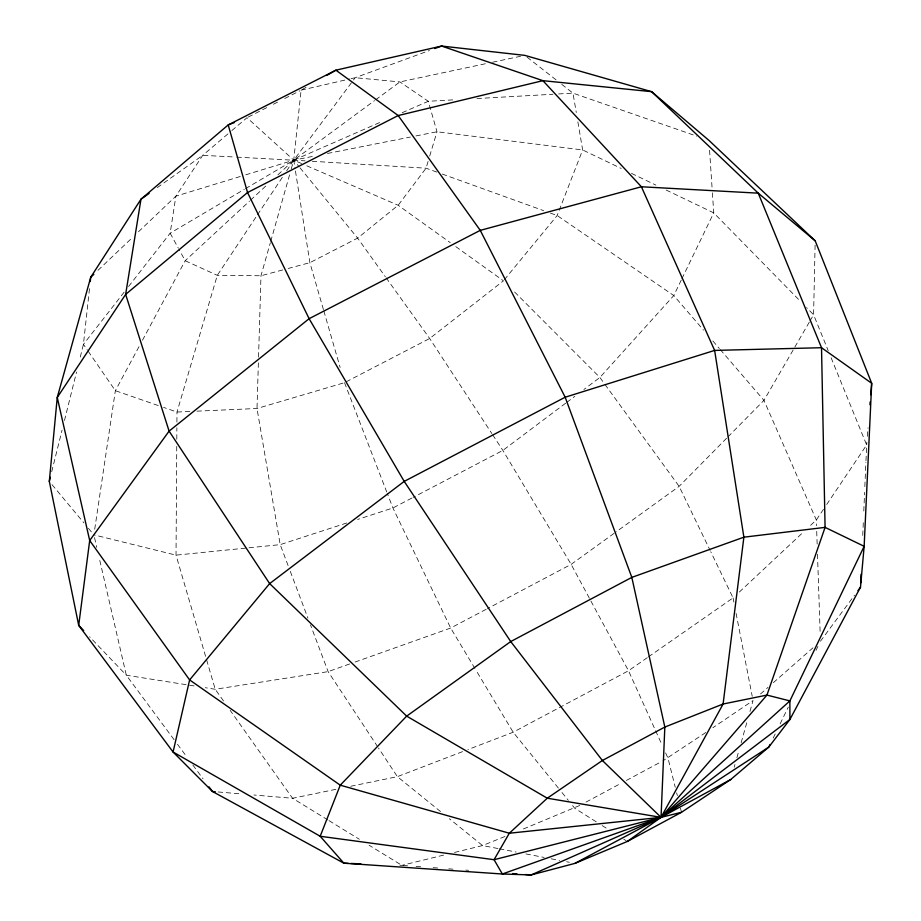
<?xml version="1.0" encoding="UTF-8"?>
<svg xmlns="http://www.w3.org/2000/svg" width="921" height="921" viewBox="0 0 921 921"><rect width="100%" height="100%" fill="white"/><g stroke="black" fill="none" stroke-linecap="round" stroke-linejoin="round"><path stroke-width="0.69" stroke-dasharray="4.61 3.45" d="M176.751 446.397L176.026 555.144L206.016 657.79M176.797 439.236L176.878 427.793M176.913 422.071L176.982 412.044L217.298 275.333L256.706 215.963M815.097 245.09L813.588 314.74L828.198 350.613M258.375 362.828L257.005 408.498L280.203 544.633L288.273 566.024M258.548 357.118L260.977 275.759L270.337 242.73M862.747 535.435L863.426 519.64M863.794 511.017L864.6 492.344M864.842 486.599L865.89 462.181M865.959 460.742L866.868 442.08M867.34 436.335L868.043 427.735M306.06 87.334L301.086 90.189L293.741 160.162L290.622 171.168M89.487 288.676L83.431 344.362L79.643 359.581M94.713 529.207L115.355 390.688L139.071 346.538M51.714 471.69L62.064 430.165M64.47 420.483L76.535 372.038M270.728 241.36L290.23 172.549M734.21 767.251L734.97 764.522M736.892 757.718L738.815 750.914M741.129 742.74L747.668 719.6M749.97 711.438L753.044 700.547L712.877 727.728M428.092 161.451L426.066 168.198L398.148 205.268L357.624 238.113L309.882 262.669L288.146 268.483M429.704 156.052L436.991 131.761L428.3 101.275L399.91 81.923L355.207 77.698L351.039 78.665M681.275 280.065L673.792 295.56L599.882 377.472L583.902 389.491M681.897 278.764L713.729 212.866L712.221 190.117M773.18 738.078L776.334 731.619M780.11 723.871L788.307 707.098M816.029 650.295L817.917 646.427M142.467 340.229L185.167 260.735L249.476 201.169M809.271 322.177L763.958 400.359L727.613 437.21M809.985 320.945L813.588 314.74L806.589 307.602M257.489 214.777L282.712 176.786M286.65 170.846L293.741 160.162L352.639 81.14M823.512 509.255L816.328 519.974L809.041 526.789M826.713 504.489L866.638 444.947L830.903 357.256M820.438 641.258L854.55 595.208M353.491 79.989L355.207 77.698L429.451 50.505M124.139 292.176L83.431 344.362L87.426 350.153M128.56 286.512L170.155 233.186L244.307 189.369M504.351 279.708L557.17 215.526L582.648 149.95L577.697 120.847M726.6 438.235L679.145 486.346L615.274 532.488M97.994 270.325L132.256 237.699M138.495 231.758L175.876 196.161L202.735 155.315L230.803 131.45M739.321 592.053L803.837 531.659M250.524 200.191L266.342 185.547M277.935 174.806L293.741 160.162L374.525 100.631M760.527 693.95L768.022 687.365M773.364 682.668L812.944 647.843M231.885 130.54L247.001 117.692L293.741 160.162L299.141 166.747M565.644 403.214L502.866 450.404L413.138 497.386M566.783 402.362L574.773 396.352M375.676 99.779L399.91 81.923L486.921 63.422M614.111 533.328L571.147 564.377L487.451 608.62M157.284 187.608L202.735 155.315L235.442 157.054M647.302 657.663L628.502 670.753L513.17 732.23L467.914 749.59M648.476 656.834L733.07 597.89L710.759 551.737M705.785 732.529L662.936 760.827M245.539 188.644L293.741 160.162L382.572 121.284M579.712 805.484L520.722 830.086M586.009 802.099L621.318 783.161M626.372 780.455L661.681 761.506M486.184 609.288L450.668 628.053L355.057 662.049M411.871 498.054L392.922 507.978L357.613 519.456M196.99 411.157L257.005 408.498L344.523 382.664L429.681 338.491L503.442 280.813L454.847 245.953M248.267 117.048L268.379 106.813M273.41 104.257L279.708 101.057M284.739 98.501L299.832 90.834M402.166 112.707L428.3 101.275L455.515 99.744M504.938 836.487L482.569 845.559L453.351 852.731M462.584 751.628L397.365 776.645L349.842 786.453M349.669 663.96L328.129 671.628L215.215 689.265L205.337 687.711M346.745 522.99L280.203 544.633L176.026 555.144L93.873 534.859M240.289 176.487L175.876 196.161L170.155 233.186L178.34 248.21M245.769 174.817L293.741 160.162L314.809 155.983M282.712 269.945L260.977 275.759L217.298 275.333L185.167 260.735L179.031 249.464M443.611 855.114L401.878 865.349L399.058 865.245M301.086 90.189L349.646 78.976M492.539 62.237L520.607 56.273M335.866 789.332L292.544 798.277L253.931 795.007M327.45 153.473L410.317 137.045M415.935 135.94L436.991 131.761L582.648 149.95L621.203 168.451M476.997 98.535L552.922 94.264M558.656 93.942L572.977 93.148L696.679 136.101M189.841 411.48L176.982 412.044L163.581 407.404M236.858 157.134L305.127 160.853M312.242 161.279L426.066 168.198L436.876 172.1M407.566 865.775L401.878 865.349L369.079 845.225M416.085 866.408L423.188 866.937M433.135 867.674L438.81 868.089M448.757 868.837L453.017 869.148M465.796 870.103L468.639 870.31M218.173 791.968L241.06 793.914M194.055 685.926L126.315 675.22L89.613 636.779M497.962 848.529L482.569 845.559L449.367 818.711M499.366 848.805L516.163 852.04M525.972 853.928L544.161 857.428M551.172 858.786L559.565 860.398M566.565 861.745L569.362 862.286M158.228 405.551L115.355 390.688L88.22 351.304M442.287 174.057L543.655 210.644M550.413 213.085L557.17 215.526L673.792 295.56L703.529 330.132M301.57 163.547L293.741 160.162L295.065 168.589M306.797 165.803L398.148 205.268L450.219 242.626M631.484 173.39L655.902 185.109M666.182 190.048L713.729 212.866L800.602 301.489M327.772 819.886L292.544 798.277L230.181 710.367M328.993 820.634L359.363 839.261M596.209 821.808L574.658 808.189L571.953 804.839M602.196 825.584L606.985 828.612M623.747 839.192L626.142 840.712M527.054 57.125L557.297 80.841M561.775 84.364L572.977 93.148L576.281 112.535M440.514 811.551L397.365 776.645L378.485 748.002M514.609 292.015L599.882 377.472L604.095 383.263M712.831 340.943L719.336 348.506M720.268 349.589L763.958 400.359L816.328 519.974L816.524 525.672M52.037 484.653L83.869 522.852M88.416 528.309L92.054 532.683M300.039 167.841L357.624 238.113L385.277 276.634M558.379 788.088L513.17 732.23L475.673 669.728M562.006 792.555L568.338 800.372M174.081 739.69L126.315 675.22L99.341 558.483M177.488 744.295L186.871 756.958M192.834 765.017L203.069 778.821M604.936 384.425L679.145 486.346L710.137 550.459M386.118 277.797L429.681 338.491L491.849 433.561M223.527 700.985L215.215 689.265L206.419 659.16M377.691 746.804L328.129 671.628L310.469 624.841M492.631 434.758L502.866 450.404L571.147 564.377L590.269 599.836M474.937 668.496L450.668 628.053L392.922 507.978L387.257 493.311M590.948 601.102L628.502 670.753L655.015 729.432M655.614 730.744L662.095 745.077M665.63 752.906L667.978 758.121L675.254 787.294M344.523 382.664L386.739 491.975M290.299 571.365L307.948 618.152M323.421 309.56L309.882 262.669L295.296 169.994M323.824 310.941L340.148 367.491M676.647 792.854L677.338 795.629M680.458 808.131L681.494 812.299M94.518 537.645L96.763 547.373M733.07 597.89L733.887 602.115M736.086 613.363L752.227 696.322M709.573 150.307L712.129 188.701M816.72 531.382L817.203 545.658M817.491 554.212L820.151 632.704"/><path stroke-width="1.38" d="M860.698 582.843L861.077 574.22M869.931 404.791L870.161 401.924M870.748 394.752L871.692 383.286L815.189 240.818L708.917 140.36L651.631 91.674L524.82 55.375L441.596 46.05L335.889 70.18L228.201 124.934L140.971 199.201L90.73 277.256L57.252 397.458L49.308 481.372L78.699 625.347L173.067 752.008L212.452 791.484L343.878 863.196L502.359 874.006L531.141 874.95L574.969 863.368L627.339 841.46L681.494 812.299L730.744 779.5L768.77 747.115L789.907 719.474L860.513 587.149L864.151 546.314L871.692 383.286L821.52 347.712L758.259 193.168L651.631 91.674L542.895 80.668L441.596 46.05L434.85 48.525M90.258 281.538L90.73 277.256L93.838 274.285M49.308 481.372L50.344 477.228M770.037 744.525L768.77 747.115L661.036 817.353L627.339 841.46M857.958 590.603L860.513 587.149M149.133 193.398L140.971 199.201L125.647 294.398L57.252 397.458L89.694 540.535L78.699 625.347L83.661 630.551M327.185 75.177L335.889 70.18L398.194 115.551L480.267 230.365L565.172 397.216L631.818 577.386L664.835 727.06L661.036 817.353L574.969 863.368M730.744 779.5L661.036 817.353L531.141 874.95L525.454 874.524M234.464 122.516L228.201 124.934L247.553 192.524L309.122 318.689L404.215 481.384L510.729 641.557L602.38 760.504L661.036 817.353L681.494 812.299M348.126 863.357L343.878 863.196L320.186 836.268L173.067 752.008L189.622 679.928L269.646 583.603L404.215 481.384L565.172 397.216L714.638 350.417L821.52 347.712L825.078 527.376L766.951 695.09L661.036 817.353L502.359 874.006L494.07 859.707L320.186 836.268L340.252 785.176L406.679 716.124L510.729 641.557L631.818 577.386L743.88 537.185L825.078 527.376L864.151 546.314L789.884 700.904L661.036 817.353L494.07 859.707L509.313 833.229L547.281 798.208L602.38 760.504L664.835 727.06L723.1 704.012L766.951 695.09L789.884 700.904L789.907 719.474L661.036 817.353L509.313 833.229L340.252 785.176L189.622 679.928L89.694 540.535L169.096 431.12L309.122 318.689L480.267 230.365L641.396 186.767L758.259 193.168L815.189 240.818M350.947 863.461L360.859 863.829M512.675 873.58L516.934 873.891M215.318 791.726L212.452 791.484L209.044 786.879M743.88 537.185L723.1 704.012L661.036 817.353L547.281 798.208L406.679 716.124L269.646 583.603L169.096 431.12L125.647 294.398L247.553 192.524L398.194 115.551L542.895 80.668L641.396 186.767L714.638 350.417L743.88 537.185"/></g></svg>
